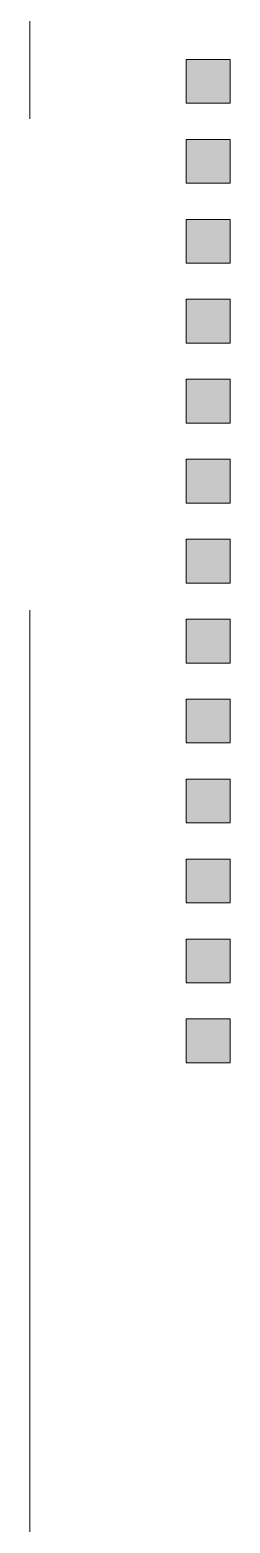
# Model space of a CAD drawing. Header units: millimetres. Extents: x -249154 to 415037, y -45458 to 354837.
# Drawn here: x 52225 to 52612, y 92258 to 95152 of the extents above; entities that cross this region are included whole.
import ezdxf

# ---------------------------------------------------------------- set-up
doc = ezdxf.new("R2010")
doc.units = ezdxf.units.MM
doc.linetypes.add('Осевая', pattern=[6350, 1270, -952.5, 3175, -952.5])
doc.layers.add('A-WALL-FNSH-1', color=9, linetype='Continuous', lineweight=5, true_color=0x808080)
doc.layers.add('I-WALL', color=7, linetype='Continuous', lineweight=5)
doc.layers.add('Оси-2', color=7, linetype='Осевая', lineweight=9)

# ---------------------------------------------------------------- blocks, each defined once
blk = doc.blocks.new('1floor')
at = {"layer": 'I-WALL'}
for points in [[(52547.1, 15824), (52547.1, 15909), (52462.1, 15909), (52462.1, 15824)], [(52547.1, 15669), (52547.1, 15754), (52462.1, 15754), (52462.1, 15669)], [(52547.1, 15514), (52547.1, 15599), (52462.1, 15599), (52462.1, 15514)], [(52462.1, 15359), (52547.1, 15359), (52547.1, 15444), (52462.1, 15444), (52462.1, 15362.5)], [(52547.1, 15204), (52547.1, 15289), (52462.1, 15289), (52462.1, 15204)], [(52547.1, 15049), (52547.1, 15134), (52462.1, 15134), (52462.1, 15049)], [(52547.1, 14894), (52547.1, 14979), (52462.1, 14979), (52462.1, 14894)], [(52547.1, 14739), (52547.1, 14824), (52462.1, 14824), (52462.1, 14739)], [(52462.1, 14584), (52547.1, 14584), (52547.1, 14669), (52462.1, 14669)], [(52547.1, 14429), (52547.1, 14514), (52462.1, 14514), (52462.1, 14429)], [(52547.1, 14274), (52547.1, 14359), (52462.1, 14359), (52462.1, 14274)], [(52547.1, 14119), (52547.1, 14204), (52462.1, 14204), (52462.1, 14119)], [(52547.1, 13964), (52547.1, 14049), (52462.1, 14049), (52462.1, 13964), (52517.1, 13964)]]:
    blk.add_hatch(color=256, dxfattribs=at).paths.add_polyline_path(points)
at = {"layer": 'A-WALL-FNSH-1'}
for p, q in [((52547.1, 15909), (52462.1, 15909)), ((52462.1, 15909), (52462.1, 15824)), ((52547.1, 15824), (52547.1, 15909)), ((52462.1, 15824), (52547.1, 15824)), ((52547.1, 15754), (52462.1, 15754)), ((52462.1, 15754), (52462.1, 15669)), ((52547.1, 15669), (52547.1, 15754)), ((52462.1, 15669), (52547.1, 15669)), ((52547.1, 15599), (52462.1, 15599)), ((52462.1, 15599), (52462.1, 15514)), ((52547.1, 15514), (52547.1, 15599)), ((52462.1, 15514), (52547.1, 15514)), ((52547.1, 15444), (52462.1, 15444)), ((52462.1, 15444), (52462.1, 15359)), ((52547.1, 15359), (52547.1, 15444)), ((52462.1, 15359), (52547.1, 15359)), ((52547.1, 15289), (52462.1, 15289)), ((52462.1, 15289), (52462.1, 15204)), ((52547.1, 15204), (52547.1, 15289)), ((52462.1, 15204), (52547.1, 15204)), ((52547.1, 15134), (52462.1, 15134)), ((52462.1, 15134), (52462.1, 15049)), ((52547.1, 15049), (52547.1, 15134)), ((52462.1, 15049), (52547.1, 15049)), ((52547.1, 14979), (52462.1, 14979)), ((52462.1, 14979), (52462.1, 14894)), ((52547.1, 14894), (52547.1, 14979)), ((52462.1, 14894), (52547.1, 14894)), ((52547.1, 14824), (52462.1, 14824)), ((52462.1, 14824), (52462.1, 14739)), ((52547.1, 14739), (52547.1, 14824)), ((52462.1, 14739), (52547.1, 14739)), ((52547.1, 14669), (52462.1, 14669)), ((52462.1, 14669), (52462.1, 14584)), ((52547.1, 14584), (52547.1, 14669)), ((52462.1, 14584), (52547.1, 14584)), ((52547.1, 14514), (52462.1, 14514)), ((52462.1, 14514), (52462.1, 14429)), ((52547.1, 14429), (52547.1, 14514)), ((52462.1, 14429), (52547.1, 14429)), ((52547.1, 14359), (52462.1, 14359)), ((52462.1, 14359), (52462.1, 14274)), ((52547.1, 14274), (52547.1, 14359)), ((52462.1, 14274), (52547.1, 14274)), ((52547.1, 14204), (52462.1, 14204)), ((52462.1, 14204), (52462.1, 14119)), ((52547.1, 14119), (52547.1, 14204)), ((52462.1, 14119), (52547.1, 14119)), ((52547.1, 14049), (52462.1, 14049)), ((52462.1, 14049), (52462.1, 13964)), ((52547.1, 13964), (52547.1, 14049)), ((52462.1, 13964), (52547.1, 13964))]:
    blk.add_line(p, q, dxfattribs=at)
at = {"layer": 'Оси-2'}
blk.add_line((52160, 3093.7), (52160, 22398.1), dxfattribs=at)

msp = doc.modelspace()

# ---------------------------------------------------------------- block references
msp.add_blockref('1floor', (64.7, 79186.1))

doc.saveas('drawing.dxf')
